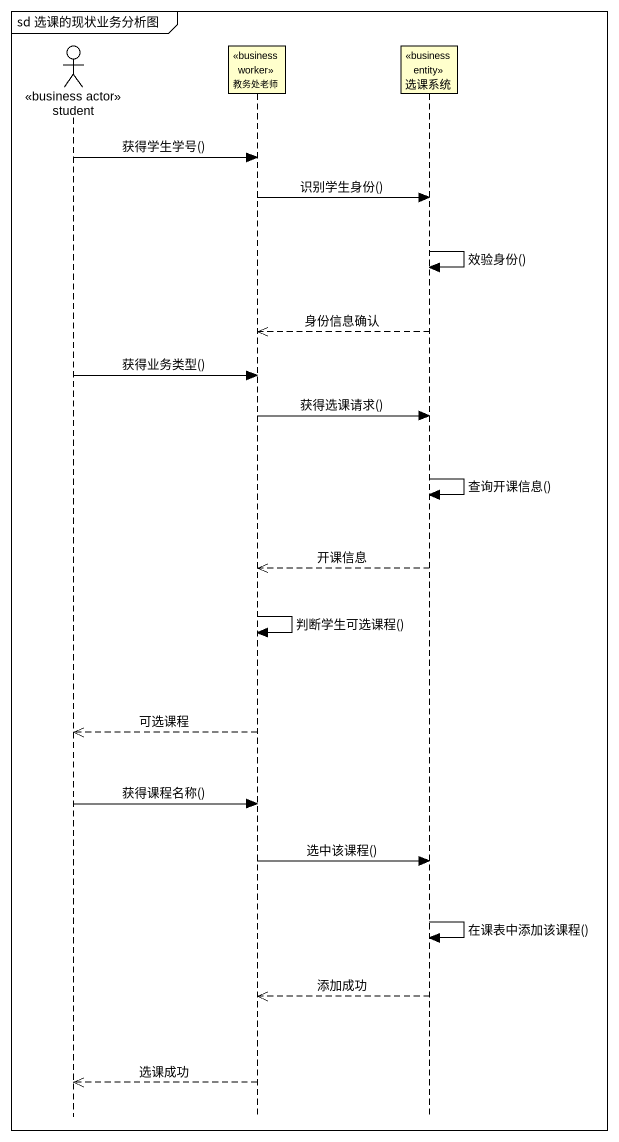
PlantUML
@startuml
mainframe sd 选课的现状业务分析图
hide footbox
actor student <<business actor>>
participant 教务处老师 <<business worker>>
participant 选课系统 <<business entity>>

student -> 教务处老师 : 获得学生学号()
教务处老师 -> 选课系统 : 识别学生身份()
选课系统 -> 选课系统 : 效验身份()
选课系统 -->> 教务处老师 : 身份信息确认
student -> 教务处老师 : 获得业务类型()
教务处老师 -> 选课系统 : 获得选课请求()
选课系统 -> 选课系统 : 查询开课信息()
选课系统 -->> 教务处老师 : 开课信息
教务处老师 -> 教务处老师 : 判断学生可选课程()
教务处老师 -->> student : 可选课程
student -> 教务处老师 : 获得课程名称()
教务处老师 -> 选课系统 : 选中该课程()
选课系统 -> 选课系统 : 在课表中添加该课程()
选课系统 -->> 教务处老师 : 添加成功
教务处老师 -->> student : 选课成功
@enduml
